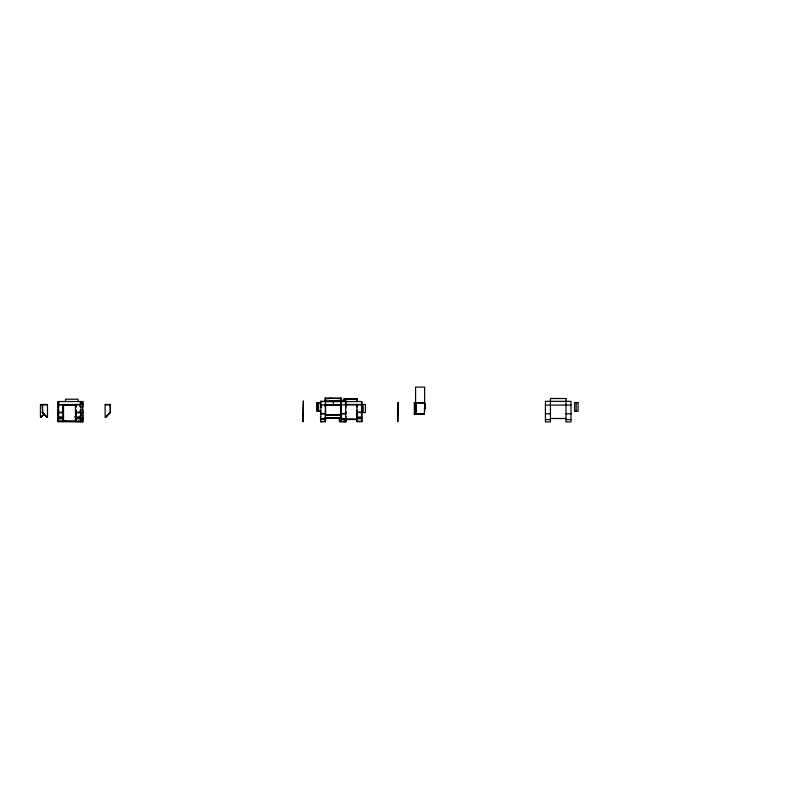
<?xml version="1.0" encoding="UTF-8"?>
<svg xmlns="http://www.w3.org/2000/svg" width="809" height="809" viewBox="0 0 809 809"><rect width="100%" height="100%" fill="white"/><g stroke="black" fill="none" stroke-linecap="round" stroke-linejoin="round"><path stroke-width="1.21" d="M58.561 401.891L58.561 403.165L57.884 403.165L58.561 402.498M81.021 407.079L80.344 407.079L80.344 404.389M81.021 404.247L80.344 403.58M341.085 412.408L341.085 414.906L325.491 414.906L325.491 412.408M42.321 412.661L43.919 414.269M43.767 414.006L40.824 417.474L44.03 414.269M45.526 415.877L47.498 417.333L47.498 404.47L40.45 404.47L40.45 417.333L42.422 415.877M110.408 412.398L108.719 414.269M325.491 398.422L329.253 398.422M337.333 398.422L341.085 398.422M325.491 398.635L329.253 398.635L329.253 398.058L341.085 398.635M347.799 398.898L353.543 398.898M344.037 399.181L357.295 399.181M344.401 399.343L347.799 399.343L347.799 398.736M356.931 399.343L353.543 399.343L353.543 398.736M325.137 400.394L325.855 400.374M340.731 400.374L341.449 400.394M325.491 401.335L329.485 401.335M337.1 401.335L341.085 401.335M320.88 401.648L320.516 404.965L321.537 404.965L321.537 407.251M325.491 401.638L361.926 401.527L361.926 421.681L356.931 421.681L356.931 404.49M82.7 401.891L83.064 401.527L57.884 401.527L57.884 421.681L83.064 421.681L58.561 421.317M57.884 402.215L58.561 402.275M81.021 402.275L80.344 401.527M82.7 402.275L82.7 404.085M320.516 402.204L320.88 401.122M346.07 402.204L345.706 401.122M80.344 402.498L81.021 402.498L80.344 403.165M320.516 402.579L317.037 402.579L317.037 411.255L320.516 411.255M57.884 402.912L58.561 402.912M80.344 402.912L81.021 402.912M317.037 402.943L320.516 402.943M414.329 402.943L424.644 402.943M424.644 403.398L425.423 403.398L425.423 408.484L424.644 408.484M83.064 403.58L83.064 406.836M57.884 403.752L58.561 403.752M81.021 403.752L80.344 403.752L80.344 407.079M58.561 404.389L57.884 403.58L58.561 403.58L58.561 407.079L57.884 407.089M80.344 404.247L81.021 404.389L81.021 401.527M57.884 404.551L82.7 404.49M345.241 404.49L365.385 404.47L365.385 412.489L357.295 412.479M40.45 404.834L47.498 404.834M58.561 404.813L80.344 404.813M80.566 404.813L82.7 404.813M105.14 404.834L110.408 404.834M320.88 404.854L361.926 404.834M62.829 405.107L76.086 405.107M325.137 405.188L341.449 405.188M545.438 405.087L570.982 405.087M320.88 406.017L320.88 416.817M424.644 406.017L424.29 414.259L414.329 414.259L414.329 402.579L424.29 402.943M57.884 406.543L58.561 406.543M62.829 406.573L63.506 406.573M76.086 406.573L75.399 406.573L76.086 421.681M80.344 406.543L81.021 406.543L81.021 410.679L80.344 410.679M82.7 406.543L82.7 410.426M345.706 406.624L345.706 416.817M356.931 406.866L357.295 404.49M320.516 406.927L320.88 403.944M346.07 406.927L345.706 403.944M62.829 407.119L63.506 407.119M75.399 407.119L76.086 407.119L76.086 404.49M62.829 409.01L63.506 409.01M57.884 410.143L58.561 410.143M62.829 410.143L63.506 410.143M75.399 410.143L76.086 410.143L76.086 415.25M81.021 410.143L80.344 410.143L80.344 412.924L81.021 412.924M83.064 410.143L83.064 412.924M356.931 410.143L357.295 419.426M57.884 410.679L58.561 410.679M62.829 410.679L63.506 410.679M75.399 410.679L76.086 410.679M317.037 410.891L320.516 410.891M57.884 411.023L58.561 411.023M75.399 411.73L76.086 411.73M320.516 411.781L320.88 413.854L325.137 413.854M325.491 411.781L325.137 421.681M341.085 411.781L341.449 421.681M346.07 411.781L345.706 413.854L341.449 413.854M75.399 411.852L76.086 411.852M57.884 412.196L63.506 412.196M76.086 412.196L82.7 412.196M356.931 412.196L361.926 412.196M57.884 412.368L58.561 412.368M80.344 412.368L81.021 412.368L81.021 415.614L80.344 415.614M79.504 412.479L83.064 412.63L82.7 415.614M58.561 412.732L62.829 412.732M76.086 412.732L80.344 412.732M107.112 415.877L105.14 417.333L105.14 404.47L110.408 404.47L110.408 412.671L110.044 404.47M57.884 412.924L58.561 412.924M62.829 413.419L63.506 413.419M75.399 413.419L76.086 413.419M325.491 413.359L325.491 397.593L325.491 421.681L320.516 421.681L325.491 421.317M341.085 413.359L340.731 397.603L341.085 421.681M320.88 413.551L325.491 413.551M341.085 413.551L345.706 413.551M545.438 413.783L550.413 413.783M566.007 413.783L570.982 413.783M414.329 413.895L424.29 413.895M325.491 414.835L341.085 414.835M57.884 415.057L58.561 415.057M81.021 415.057L80.344 415.057L80.344 419.426L81.021 419.426M83.064 415.32L83.064 419.426M57.884 415.614L58.561 415.614M320.516 416.493L320.516 419.881M346.07 416.493L346.07 419.881M58.561 416.938L63.405 416.898M74.297 416.898L80.344 416.938M62.829 417.161L63.506 417.201M79.504 417.201L82.7 417.201M356.931 417.161L361.562 417.201M57.884 417.484L58.561 417.525M79.504 417.525L82.7 417.525M357.295 417.525L361.926 417.484M62.829 418.02L57.884 418.041L58.561 418.051M76.086 418.02L81.021 418.051L81.021 421.681M325.137 417.909L341.449 417.909M325.137 418.213L341.449 418.213M58.561 418.324L62.829 418.324M76.086 418.324L83.064 418.344L82.7 420.923M325.137 418.273L341.914 418.324M357.295 418.324L361.926 418.344M320.88 418.516L325.137 418.516M341.449 418.516L345.706 418.516M550.413 418.496L566.007 418.496M57.884 418.678L63.506 418.668M76.086 418.668L82.7 418.668M339.416 418.678L341.914 418.668M356.931 418.668L361.926 418.668M57.884 418.779L58.561 418.789M80.344 418.789L81.021 418.789M62.829 418.941L63.506 418.931M76.086 418.941L75.399 418.941L75.399 420.72L76.086 420.72M320.88 419.011L325.137 419.011M341.449 419.011L345.706 419.011M80.344 419.082L81.021 419.082M320.88 419.163L320.88 421.155M345.241 419.143L357.295 419.153M320.88 419.365L325.491 419.365M341.085 419.365L345.706 419.365M57.884 419.426L58.561 419.426M345.241 419.507L357.295 419.507M62.829 419.578L63.506 419.578M75.399 419.578L76.086 419.578M545.438 419.598L550.413 419.598M566.007 419.598L570.982 419.598M57.884 419.881L58.561 419.901M80.344 419.901L81.021 419.901M62.829 420.083L63.506 420.104M57.884 420.276L58.561 420.296M81.021 420.296L80.344 420.296L80.344 421.681M80.344 420.518L81.021 420.518M357.295 420.518L357.295 421.681M62.829 420.72L63.506 420.72M57.884 420.993L58.561 420.923M62.829 420.993L76.086 420.993M80.344 420.993L81.021 420.993M320.516 421.014L320.88 421.681M346.07 421.014L345.706 421.681M345.706 421.155L346.07 419.163M339.416 421.317L346.07 421.681L339.416 421.681L339.416 417.525M356.931 421.317L361.926 421.317M576.18 402.579L576.18 411.255M424.644 412.003L424.644 387.096L415.593 387.096L415.604 402.943M416.008 402.943L416.008 413.895M415.877 402.579L415.877 414.259M414.693 402.579L414.693 414.259M363.12 404.47L363.12 412.489M361.562 401.527L361.562 421.681M357.295 401.527L357.295 398.827L344.037 398.827L344.037 401.527M356.931 398.827L356.931 401.689M353.897 419.416L347.435 419.416M346.07 401.648L346.07 404.49M344.401 398.827L344.401 401.689M344.401 420.518L344.401 421.681M344.037 420.518L344.037 421.681M341.449 401.699L341.449 398.271L325.137 398.271L325.137 401.699M341.449 404.854L341.449 406.927M339.78 417.525L339.78 421.681M337.1 401.486L337.1 400.92L329.485 400.92L329.485 401.486M337.009 418.273L336.918 417.747L329.657 417.747L329.657 418.273M333.288 401.122L333.288 405.117M325.137 404.854L325.137 406.927M318.584 402.579L318.584 411.255M318.382 402.943L318.382 410.891M317.401 402.579L317.401 411.255M317.27 402.943L317.27 410.891M82.7 401.527L82.7 402.609M82.7 420.195L82.7 421.681M78.433 420.72L78.433 421.681M78.069 401.699L78.069 399.211L65.539 399.211L65.539 401.699M78.069 421.064L78.069 421.681M65.539 420.72L65.539 421.681M65.175 420.72L65.175 421.681M63.506 404.49L63.506 421.681M62.829 404.49L62.829 421.681M60.918 420.518L60.918 421.681M58.561 401.527L58.561 421.681M42.594 404.47L42.594 412.671L42.23 404.47M42.189 412.024L47.124 417.474L42.189 412.024M110.449 412.024L105.514 417.474L110.449 412.024M566.007 398.503L550.413 398.503L550.413 421.904L545.438 421.904L545.438 401.355L570.982 401.355L570.982 421.904L566.007 421.904L566.007 398.503M303.335 401.122L302.971 421.681L303.335 401.122M346.07 401.122L320.516 401.486L346.07 401.122M398.119 402.538L397.765 421.681L398.119 402.538M578.111 402.579L574.623 402.579L574.623 411.255L578.111 411.255L578.111 402.579M58.561 420.518L57.884 420.518L58.561 420.589"/></g></svg>
